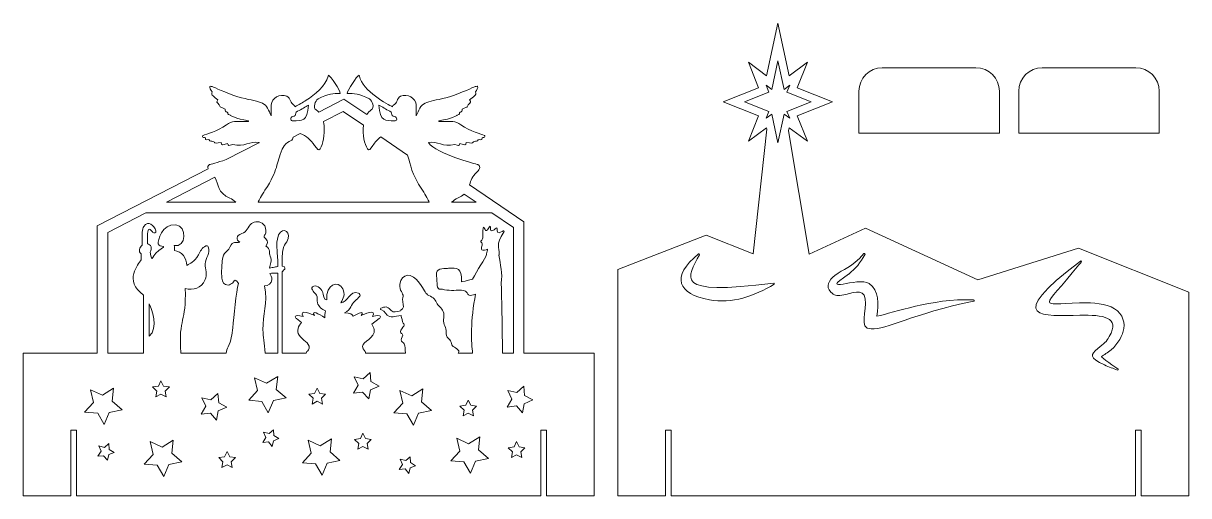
# Model space of a CAD drawing. Header units: inches. Extents: x 0 to 622, y -776 to -524.
import ezdxf

# ---------------------------------------------------------------- set-up
doc = ezdxf.new("R2010")
doc.units = ezdxf.units.IN
doc.header["$MEASUREMENT"] = 0
doc.layers.add('_U+0421_U+043B_U+043E_U+0439 1', color=7, linetype='Continuous')

# ---------------------------------------------------------------- blocks, each defined once
blk = doc.blocks.new('block 3')
at = {"layer": '_U+0421_U+043B_U+043E_U+0439 1', "color": 1, "lineweight": 5, "true_color": 0xff0000}
blk.add_open_spline([(521.19, -560.02), (521.19, -560.02), (521.19, -582.51), (521.19, -582.51), (521.19, -582.51), (446.19, -582.51), (446.19, -582.51), (446.19, -582.51), (446.19, -560.02), (446.19, -560.02), (446.19, -553.11), (451.79, -547.51), (458.7, -547.51), (458.7, -547.51), (508.69, -547.51), (508.69, -547.51), (515.59, -547.51), (521.19, -553.11), (521.19, -560.02)], degree=3, knots=[0, 0, 0, 0, 1, 1, 1, 2, 2, 2, 3, 3, 3, 4, 4, 4, 5, 5, 5, 6, 6, 6, 6], dxfattribs=at)
blk = doc.blocks.new('block 2')
at = {"layer": '_U+0421_U+043B_U+043E_U+0439 1'}
blk.add_blockref('block 3', (0, 0), dxfattribs=at)
blk = doc.blocks.new('block 5')
at = {"layer": '_U+0421_U+043B_U+043E_U+0439 1', "color": 1, "lineweight": 5, "true_color": 0xff0000}
blk.add_open_spline([(606.57, -560.02), (606.57, -560.02), (606.57, -582.51), (606.57, -582.51), (606.57, -582.51), (531.57, -582.51), (531.57, -582.51), (531.57, -582.51), (531.57, -560.02), (531.57, -560.02), (531.57, -553.11), (537.17, -547.51), (544.07, -547.51), (544.07, -547.51), (594.06, -547.51), (594.06, -547.51), (600.97, -547.51), (606.57, -553.11), (606.57, -560.02)], degree=3, knots=[0, 0, 0, 0, 1, 1, 1, 2, 2, 2, 3, 3, 3, 4, 4, 4, 5, 5, 5, 6, 6, 6, 6], dxfattribs=at)
blk = doc.blocks.new('block 4')
at = {"layer": '_U+0421_U+043B_U+043E_U+0439 1'}
blk.add_blockref('block 5', (0, 0), dxfattribs=at)
blk = doc.blocks.new('block 7')
at = {"layer": '_U+0421_U+043B_U+043E_U+0439 1', "color": 1, "lineweight": 5, "true_color": 0xff0000}
blk.add_lwpolyline([(402.96, -587.61), (399.68, -572.33), (396.7, -574.53), (398.15, -570.92), (385.18, -565.72), (398.15, -560.52), (396.68, -556.84), (399.67, -559.05), (402.96, -543.8), (406.27, -559.05), (409.27, -556.84), (407.79, -560.52), (420.76, -565.72), (407.79, -570.92), (409.25, -574.53), (406.27, -572.34), (402.96, -587.61)], dxfattribs=at)
for points, knots in [([(563.47, -643.82), (563.47, -643.82), (509.76, -660.8), (509.76, -660.8), (509.76, -660.8), (449.64, -633.26), (449.64, -633.26), (449.64, -633.26), (419.69, -647.13), (419.69, -647.13), (419.69, -647.13), (408.69, -581.15), (408.69, -581.15), (408.69, -581.15), (409.02, -579.63), (409.02, -579.63), (409.02, -579.63), (418.75, -586.81), (418.75, -586.81), (418.75, -586.81), (413.3, -573.27), (413.3, -573.27), (413.3, -573.27), (432.14, -565.72), (432.14, -565.72), (432.14, -565.72), (413.3, -558.16), (413.3, -558.16), (413.3, -558.16), (418.72, -544.59), (418.72, -544.59), (418.72, -544.59), (409.02, -551.76), (409.02, -551.76), (409.02, -551.76), (402.95, -523.78), (402.95, -523.78), (402.95, -523.78), (396.92, -551.75), (396.92, -551.75), (396.92, -551.75), (387.22, -544.59), (387.22, -544.59), (387.22, -544.59), (392.65, -558.16), (392.65, -558.16), (392.65, -558.16), (373.8, -565.72), (373.8, -565.72), (373.8, -565.72), (392.64, -573.27), (392.64, -573.27), (392.64, -573.27), (387.2, -586.81), (387.2, -586.81), (387.2, -586.81), (396.92, -579.63), (396.92, -579.63), (396.92, -579.63), (397.06, -580.28), (397.06, -580.28), (397.06, -580.28), (389.72, -646.93), (389.72, -646.93), (389.72, -646.93), (364.72, -636.93), (364.72, -636.93), (364.72, -636.93), (317.5, -655.27), (317.5, -655.27), (317.5, -655.27), (317.5, -776.11), (317.5, -776.11), (318.07, -776.11), (327.57, -776.11), (342.9, -776.11), (342.9, -776.11), (342.9, -741.11), (342.9, -741.11), (342.9, -741.11), (345.9, -741.11), (345.9, -741.11), (345.9, -741.11), (345.9, -776.11), (345.9, -776.11), (404.01, -776.11), (535.8, -776.11), (593.9, -776.11), (593.9, -776.11), (593.9, -741.11), (593.9, -741.11), (593.9, -741.11), (596.9, -741.11), (596.9, -741.11), (596.9, -741.11), (596.9, -776.11), (596.9, -776.11), (612.38, -776.11), (621.92, -776.11), (622.3, -776.11), (622.3, -776.11), (622.3, -667.35), (622.3, -667.35), (622.3, -667.35), (563.47, -643.82), (563.47, -643.82)], [0, 0, 0, 0, 1, 1, 1, 2, 2, 2, 3, 3, 3, 4, 4, 4, 5, 5, 5, 6, 6, 6, 7, 7, 7, 8, 8, 8, 9, 9, 9, 10, 10, 10, 11, 11, 11, 12, 12, 12, 13, 13, 13, 14, 14, 14, 15, 15, 15, 16, 16, 16, 17, 17, 17, 18, 18, 18, 19, 19, 19, 20, 20, 20, 21, 21, 21, 22, 22, 22, 23, 23, 23, 24, 24, 24, 25, 25, 25, 26, 26, 26, 27, 27, 27, 28, 28, 28, 29, 29, 29, 30, 30, 30, 31, 31, 31, 32, 32, 32, 33, 33, 33, 34, 34, 34, 35, 35, 35, 35]), ([(400.9, -663.13), (390.43, -669.59), (378.43, -673.65), (366.37, -671.49), (349.58, -668.48), (345.46, -659.18), (360.58, -646.97), (360.85, -646.76), (361.23, -647.06), (361.07, -647.37), (354.94, -659.33), (345.57, -669.78), (400.69, -662.53), (401.03, -662.49), (401.19, -662.95), (400.9, -663.13)], [0, 0, 0, 0, 1, 1, 1, 2, 2, 2, 3, 3, 3, 4, 4, 4, 5, 5, 5, 5]), ([(507.52, -672.14), (474.76, -679.04), (460.74, -687.4), (452.73, -687.06), (445.7, -686.78), (450.79, -677.49), (449.63, -670.89), (448.52, -664.81), (442.48, -668.08), (437.11, -669.04), (434.14, -669.57), (432.98, -669.03), (431.27, -667.37), (428.28, -664.27), (430.05, -661.12), (433.42, -658.43), (437.99, -654.83), (442.1, -654.68), (448.91, -646.81), (449.17, -646.51), (449.64, -646.84), (449.46, -647.18), (447.14, -651.62), (444.19, -655.06), (440.95, -657.6), (440.94, -657.62), (440.65, -657.79), (440.64, -657.8), (423.9, -669.14), (445.9, -658.85), (451.67, -662.73), (457.22, -666.49), (456.64, -673.81), (455.81, -680.16), (465.24, -678.45), (484.22, -670.75), (507.4, -671.48), (507.4, -671.48), (507.47, -671.49), (507.47, -671.49), (507.65, -671.49), (507.8, -671.65), (507.79, -671.83), (507.78, -671.99), (507.67, -672.11), (507.52, -672.14)], [0, 0, 0, 0, 1, 1, 1, 2, 2, 2, 3, 3, 3, 4, 4, 4, 5, 5, 5, 6, 6, 6, 7, 7, 7, 8, 8, 8, 9, 9, 9, 10, 10, 10, 11, 11, 11, 12, 12, 12, 13, 13, 13, 14, 14, 14, 15, 15, 15, 15]), ([(587.63, -686.87), (587.11, -690.32), (584.65, -695.09), (580.94, -698.15), (579.04, -699.71), (577.03, -700.85), (575.72, -701.72), (575.22, -702.05), (583.8, -707.93), (584.61, -708.45), (584.92, -708.67), (584.68, -709.18), (584.31, -709.05), (582.03, -708.22), (579.63, -707.3), (577.43, -706.28), (568.83, -702.25), (569.71, -700.89), (573.75, -697.56), (577.16, -694.75), (578.29, -693.98), (579.92, -691.12), (585.85, -680.57), (576.72, -679.49), (564.12, -679.76), (545.09, -680.06), (522.37, -682.57), (564.48, -650.79), (564.63, -650.68), (564.84, -650.72), (564.95, -650.86), (565.04, -650.98), (565.03, -651.15), (564.95, -651.26), (564.95, -651.26), (564.89, -651.33), (564.89, -651.33), (564.18, -652.24), (564.45, -651.91), (563.71, -652.8), (543.41, -677.76), (541.79, -673.62), (564, -673.06), (568.42, -673.03), (575.75, -672.98), (580.86, -675.29), (586.19, -677.71), (588.36, -682.07), (587.63, -686.87)], [0, 0, 0, 0, 1, 1, 1, 2, 2, 2, 3, 3, 3, 4, 4, 4, 5, 5, 5, 6, 6, 6, 7, 7, 7, 8, 8, 8, 9, 9, 9, 10, 10, 10, 11, 11, 11, 12, 12, 12, 13, 13, 13, 14, 14, 14, 15, 15, 15, 16, 16, 16, 16])]:
    blk.add_open_spline(points, degree=3, knots=knots, dxfattribs=at)
blk = doc.blocks.new('block 6')
at = {"layer": '_U+0421_U+043B_U+043E_U+0439 1'}
blk.add_blockref('block 7', (0, 0), dxfattribs=at)
blk = doc.blocks.new('block 9')
at = {"layer": '_U+0421_U+043B_U+043E_U+0439 1', "color": 1, "lineweight": 5, "true_color": 0xff0000}
for points in [[(76.28, -723.26), (73.52, -721.81), (70.76, -723.26), (71.29, -720.19), (69.06, -718.01), (72.14, -717.56), (73.52, -714.77), (74.9, -717.56), (77.98, -718.01), (75.75, -720.19), (76.28, -723.26)], [(133.56, -725.34), (130.84, -731.79), (127.37, -725.71), (120.39, -725.12), (125.11, -719.94), (123.51, -713.13), (129.89, -716.01), (135.88, -712.38), (135.11, -719.34), (140.41, -723.92), (133.56, -725.34)], [(185.43, -719.58), (184.48, -724.45), (181.18, -720.74), (176.25, -721.35), (178.77, -717.07), (176.66, -712.57), (181.51, -713.63), (185.14, -710.24), (185.63, -715.18), (189.98, -717.58), (185.43, -719.58)], [(45.9, -731.69), (43.18, -738.14), (39.71, -732.06), (32.74, -731.47), (37.45, -726.29), (35.85, -719.48), (42.23, -722.36), (48.22, -718.73), (47.46, -725.69), (52.75, -730.27), (45.9, -731.69)], [(103.18, -735.74), (99.88, -732.03), (94.95, -732.64), (97.46, -728.36), (95.35, -723.86), (100.21, -724.92), (103.84, -721.53), (104.32, -726.47), (108.67, -728.87), (104.12, -730.86), (103.18, -735.74)], [(159.7, -727.14), (156.94, -725.69), (154.19, -727.14), (154.71, -724.07), (152.48, -721.89), (155.56, -721.44), (156.94, -718.65), (158.32, -721.44), (161.4, -721.89), (159.17, -724.07), (159.7, -727.14)], [(211.05, -732.04), (208.34, -738.49), (204.87, -732.41), (197.89, -731.82), (202.6, -726.65), (201.01, -719.83), (207.39, -722.71), (213.38, -719.09), (212.61, -726.04), (217.91, -730.62), (211.05, -732.04)], [(267.51, -726.98), (266.57, -731.86), (263.27, -728.15), (258.34, -728.76), (260.85, -724.47), (258.74, -719.97), (263.6, -721.04), (267.23, -717.65), (267.71, -722.59), (272.06, -724.99), (267.51, -726.98)], [(240.37, -733.49), (237.62, -732.04), (234.86, -733.49), (235.38, -730.42), (233.15, -728.24), (236.24, -727.79), (237.62, -725), (238.99, -727.79), (242.08, -728.24), (239.85, -730.42), (240.37, -733.49)], [(77.73, -759.44), (75.02, -765.89), (71.55, -759.81), (64.57, -759.22), (69.28, -754.04), (67.69, -747.23), (74.07, -750.11), (80.06, -746.48), (79.29, -753.44), (84.59, -758.02), (77.73, -759.44)], [(133.61, -746.74), (132.89, -749.77), (130.92, -747.36), (127.82, -747.61), (129.51, -744.99), (128.31, -742.12), (131.32, -742.91), (133.68, -740.89), (133.86, -744), (136.52, -745.62), (133.61, -746.74)], [(162.21, -758.73), (159.5, -765.19), (156.03, -759.11), (149.05, -758.52), (153.76, -753.34), (152.17, -746.52), (158.55, -749.4), (164.54, -745.78), (163.77, -752.74), (169.07, -757.31), (162.21, -758.73)], [(184.11, -751.25), (181.35, -749.8), (178.59, -751.25), (179.12, -748.18), (176.89, -746.01), (179.97, -745.56), (181.35, -742.77), (182.73, -745.56), (185.81, -746.01), (183.58, -748.18), (184.11, -751.25)], [(241.47, -757.68), (238.76, -764.13), (235.29, -758.05), (228.31, -757.46), (233.02, -752.28), (231.43, -745.46), (237.81, -748.34), (243.8, -744.72), (243.03, -751.68), (248.33, -756.25), (241.47, -757.68)], [(45.6, -754.15), (44.88, -757.18), (42.91, -754.77), (39.81, -755.02), (41.5, -752.4), (40.3, -749.53), (43.31, -750.32), (45.67, -748.29), (45.85, -751.4), (48.51, -753.03), (45.6, -754.15)], [(111.6, -761.01), (108.85, -759.56), (106.09, -761.01), (106.61, -757.94), (104.38, -755.76), (107.47, -755.31), (108.85, -752.52), (110.22, -755.31), (113.31, -755.76), (111.08, -757.94), (111.6, -761.01)], [(266.17, -755.72), (263.42, -754.27), (260.66, -755.72), (261.18, -752.65), (258.95, -750.47), (262.04, -750.02), (263.42, -747.23), (264.79, -750.02), (267.88, -750.47), (265.65, -752.65), (266.17, -755.72)], [(206.52, -761.21), (205.8, -764.24), (203.83, -761.82), (200.73, -762.07), (202.42, -759.46), (201.22, -756.58), (204.23, -757.38), (206.59, -755.35), (206.77, -758.46), (209.43, -760.08), (206.52, -761.21)]]:
    blk.add_lwpolyline(points, dxfattribs=at)
for points, knots in [([(267.35, -699.91), (267.35, -699.91), (267.35, -629.91), (267.35, -629.91), (267.35, -629.91), (238.27, -610.06), (238.27, -610.06), (238.97, -607.82), (239.54, -605.5), (242.14, -603.35), (242.97, -602.66), (244.9, -600.15), (242.71, -599.28), (241.86, -598.94), (220.9, -593.69), (216.29, -587.5), (221.29, -586.34), (223.97, -590.3), (230.34, -588.47), (232.56, -589.29), (232.71, -589.27), (233.16, -587.94), (236.13, -588.85), (236.15, -589.02), (236.56, -587.46), (241.9, -588.19), (238.89, -587.26), (241.01, -586.84), (241.69, -586.71), (242.49, -586.96), (242.94, -586.11), (243.38, -585.27), (245.42, -587), (244.99, -584.93), (245.48, -584.84), (246.45, -584.79), (246.53, -584.29), (246.55, -584.11), (246.39, -583.8), (246.22, -583.71), (244.45, -582.74), (238.82, -581.88), (233.62, -577.97), (230.68, -575.77), (229.05, -576.19), (221.93, -576.19), (221.92, -576.09), (221.91, -576), (221.9, -575.9), (229.1, -574.67), (231.65, -572.86), (231.65, -572.86), (233.64, -572.62), (232.5, -571.62), (233.34, -571.29), (234.09, -571), (234.6, -570.59), (234.39, -569.66), (234.32, -569.36), (236.49, -568.74), (236.77, -568.56), (237.15, -568.32), (237.36, -567.8), (237.63, -567.39), (238.77, -565.65), (239.32, -565.92), (238.24, -564.59), (240.21, -563.16), (242.31, -562.04), (241.41, -560.47), (242.05, -559.4), (243.06, -558.17), (242.5, -557.55), (242.07, -557.08), (240.45, -557.98), (234.59, -560.47), (220.97, -566.28), (214.36, -563.96), (211.77, -569.16), (211.12, -570.46), (210.5, -571.78), (209.82, -573.17), (209.71, -571.37), (209.9, -569.61), (209.78, -567.39), (209.58, -563.69), (205.17, -561.25), (201.49, -562.77), (199.3, -563.67), (199.79, -566.59), (197.68, -567.45), (197.44, -567.55), (197.31, -567.91), (197.17, -568.31), (194.82, -567.26), (181.17, -560.03), (179.49, -551.96), (179.46, -551.82), (179.37, -551.69), (179.31, -551.56), (178.09, -551.91), (173.03, -559.53), (172.92, -561.27), (176.65, -561.45), (179.41, -561.05), (184.8, -564.2), (186.42, -565.16), (187.59, -568.85), (186.01, -569.91), (184.88, -570.66), (184.02, -571.57), (183.36, -572.58), (183.36, -572.58), (171.2, -564.27), (171.2, -564.27), (171.2, -564.27), (157.73, -571.19), (157.73, -571.19), (157.28, -570.73), (156.77, -570.3), (156.18, -569.91), (154.61, -568.85), (155.77, -565.16), (157.4, -564.2), (162.79, -561.05), (165.54, -561.45), (169.27, -561.27), (169.17, -559.53), (164.1, -551.91), (162.88, -551.56), (162.82, -551.69), (162.74, -551.82), (162.71, -551.96), (161.62, -557.17), (155.53, -562.05), (151, -564.89), (149.2, -566.02), (147.14, -567.37), (145.02, -568.31), (144.89, -567.91), (144.76, -567.55), (144.52, -567.45), (142.4, -566.59), (142.89, -563.67), (140.7, -562.77), (137.02, -561.25), (132.61, -563.69), (132.41, -567.39), (132.29, -569.61), (132.48, -571.37), (132.37, -573.17), (131.7, -571.78), (131.07, -570.46), (130.42, -569.16), (127.84, -563.96), (121.22, -566.28), (107.6, -560.47), (101.75, -557.98), (100.13, -557.08), (99.69, -557.55), (99.13, -558.17), (100.15, -559.4), (100.79, -560.47), (99.89, -562.04), (101.98, -563.16), (103.95, -564.59), (102.87, -565.92), (103.43, -565.65), (104.57, -567.39), (104.84, -567.8), (105.04, -568.32), (105.42, -568.56), (105.71, -568.74), (107.87, -569.36), (107.81, -569.66), (107.59, -570.59), (108.1, -571), (108.86, -571.29), (109.69, -571.62), (108.55, -572.62), (110.55, -572.86), (110.55, -572.86), (113.09, -574.67), (120.29, -575.9), (120.28, -576), (120.27, -576.09), (120.26, -576.19), (113.14, -576.19), (111.52, -575.77), (108.58, -577.97), (103.38, -581.88), (97.74, -582.74), (95.97, -583.71), (95.8, -583.8), (95.64, -584.11), (95.67, -584.29), (95.74, -584.79), (96.71, -584.84), (97.2, -584.93), (96.78, -587), (98.81, -585.27), (99.26, -586.11), (99.71, -586.96), (100.5, -586.71), (101.19, -586.84), (103.3, -587.26), (100.29, -588.19), (105.63, -587.46), (106.05, -589.02), (106.06, -588.85), (109.04, -587.94), (109.48, -589.27), (109.63, -589.29), (111.86, -588.47), (118.23, -590.3), (120.9, -586.34), (125.9, -587.5), (125.88, -587.53), (125.85, -587.57), (125.82, -587.6), (125.82, -587.6), (108.3, -596.61), (108.3, -596.61), (103.64, -598.16), (99.84, -599.14), (99.49, -599.28), (98.32, -599.74), (98.32, -600.67), (98.7, -601.55), (98.7, -601.55), (39.44, -632.02), (39.44, -632.02), (39.44, -632.02), (39.44, -699.91), (39.44, -699.91), (39.44, -699.91), (0, -699.91), (0, -699.91), (0, -699.91), (0, -776.11), (0, -776.11), (2.11, -776.11), (11.36, -776.11), (25.4, -776.11), (25.4, -776.11), (25.4, -741.11), (25.4, -741.11), (25.4, -741.11), (28.4, -741.11), (28.4, -741.11), (28.4, -741.11), (28.4, -776.11), (28.4, -776.11), (86.64, -776.11), (217.65, -776.11), (276.4, -776.11), (276.4, -776.11), (276.4, -741.11), (276.4, -741.11), (276.4, -741.11), (279.4, -741.11), (279.4, -741.11), (279.4, -741.11), (279.4, -776.11), (279.4, -776.11), (292.68, -776.11), (301.79, -776.11), (304.8, -776.11), (304.8, -776.11), (304.8, -699.91), (304.8, -699.91), (304.8, -699.91), (267.35, -699.91), (267.35, -699.91)], [0, 0, 0, 0, 1, 1, 1, 2, 2, 2, 3, 3, 3, 4, 4, 4, 5, 5, 5, 6, 6, 6, 7, 7, 7, 8, 8, 8, 9, 9, 9, 10, 10, 10, 11, 11, 11, 12, 12, 12, 13, 13, 13, 14, 14, 14, 15, 15, 15, 16, 16, 16, 17, 17, 17, 18, 18, 18, 19, 19, 19, 20, 20, 20, 21, 21, 21, 22, 22, 22, 23, 23, 23, 24, 24, 24, 25, 25, 25, 26, 26, 26, 27, 27, 27, 28, 28, 28, 29, 29, 29, 30, 30, 30, 31, 31, 31, 32, 32, 32, 33, 33, 33, 34, 34, 34, 35, 35, 35, 36, 36, 36, 37, 37, 37, 38, 38, 38, 39, 39, 39, 40, 40, 40, 41, 41, 41, 42, 42, 42, 43, 43, 43, 44, 44, 44, 45, 45, 45, 46, 46, 46, 47, 47, 47, 48, 48, 48, 49, 49, 49, 50, 50, 50, 51, 51, 51, 52, 52, 52, 53, 53, 53, 54, 54, 54, 55, 55, 55, 56, 56, 56, 57, 57, 57, 58, 58, 58, 59, 59, 59, 60, 60, 60, 61, 61, 61, 62, 62, 62, 63, 63, 63, 64, 64, 64, 65, 65, 65, 66, 66, 66, 67, 67, 67, 68, 68, 68, 69, 69, 69, 70, 70, 70, 71, 71, 71, 72, 72, 72, 73, 73, 73, 74, 74, 74, 75, 75, 75, 76, 76, 76, 77, 77, 77, 78, 78, 78, 79, 79, 79, 80, 80, 80, 81, 81, 81, 82, 82, 82, 83, 83, 83, 84, 84, 84, 85, 85, 85, 86, 86, 86, 87, 87, 87, 88, 88, 88, 89, 89, 89, 90, 90, 90, 91, 91, 91, 91]), ([(129.06, -612.94), (136.32, -601.66), (134.87, -598.95), (138.3, -591.02), (140.71, -585.45), (143.61, -588.01), (144.11, -584.54), (144.11, -584.54), (147.83, -582.63), (147.83, -582.63), (151.06, -583.7), (153.44, -586.09), (155.55, -588.99), (156.97, -590.94), (157.53, -592.34), (158.47, -590.75), (159.95, -588.25), (161.11, -583.54), (160.59, -578.19), (160.52, -577.52), (160.42, -576.86), (160.29, -576.23), (160.29, -576.23), (170.79, -570.83), (170.79, -570.83), (170.79, -570.83), (181.6, -578.21), (181.6, -578.21), (181.09, -583.55), (182.25, -588.25), (183.73, -590.75), (184.66, -592.34), (185.22, -590.94), (186.64, -588.99), (187.9, -587.26), (189.26, -585.71), (190.84, -584.51), (190.84, -584.51), (205.15, -594.29), (205.15, -594.29), (207.08, -599.96), (206.97, -603.36), (213.14, -612.94), (215.14, -616.04), (216.18, -618), (216.79, -619.36), (216.79, -619.36), (125.4, -619.36), (125.4, -619.36), (126.02, -618), (127.06, -616.04), (129.06, -612.94)], [0, 0, 0, 0, 1, 1, 1, 2, 2, 2, 3, 3, 3, 4, 4, 4, 5, 5, 5, 6, 6, 6, 7, 7, 7, 8, 8, 8, 9, 9, 9, 10, 10, 10, 11, 11, 11, 12, 12, 12, 13, 13, 13, 14, 14, 14, 15, 15, 15, 16, 16, 16, 17, 17, 17, 17]), ([(143.87, -573.64), (145.11, -573.53), (145.44, -572.83), (145.59, -571.78), (145.63, -571.44), (145.81, -571.19), (146.39, -570.8), (148.75, -569.71), (150.53, -568.46), (152.33, -567.44), (151.81, -576.42), (148.68, -575.79), (144.06, -575.8), (143.55, -575.8), (142.84, -575.85), (142.81, -575.05), (142.78, -574.34), (143.21, -573.69), (143.87, -573.64)], [0, 0, 0, 0, 1, 1, 1, 2, 2, 2, 3, 3, 3, 4, 4, 4, 5, 5, 5, 6, 6, 6, 6]), ([(195.8, -570.8), (196.39, -571.19), (196.56, -571.44), (196.61, -571.78), (196.75, -572.83), (197.08, -573.53), (198.32, -573.64), (198.99, -573.69), (199.41, -574.34), (199.39, -575.05), (199.35, -575.85), (198.64, -575.8), (198.13, -575.8), (193.51, -575.79), (190.39, -576.42), (189.87, -567.44), (191.67, -568.46), (193.44, -569.71), (195.8, -570.8)], [0, 0, 0, 0, 1, 1, 1, 2, 2, 2, 3, 3, 3, 4, 4, 4, 5, 5, 5, 6, 6, 6, 6]), ([(102.35, -606.02), (104.67, -609.99), (103.36, -614.18), (110.32, -617.22), (111.38, -617.68), (112.46, -618.45), (113.55, -619.36), (113.55, -619.36), (76.4, -619.36), (76.4, -619.36), (76.4, -619.36), (102.35, -606.02), (102.35, -606.02)], [0, 0, 0, 0, 1, 1, 1, 2, 2, 2, 3, 3, 3, 4, 4, 4, 4]), ([(231.87, -617.22), (233.46, -616.53), (234.61, -615.78), (235.47, -614.99), (235.47, -614.99), (241.88, -619.36), (241.88, -619.36), (241.88, -619.36), (228.65, -619.36), (228.65, -619.36), (229.74, -618.45), (230.82, -617.68), (231.87, -617.22)], [0, 0, 0, 0, 1, 1, 1, 2, 2, 2, 3, 3, 3, 4, 4, 4, 4]), ([(255.21, -662.52), (255.97, -657.6), (254.72, -652.48), (253.93, -647.6), (254.01, -647.55), (254.07, -647.47), (254.08, -647.35), (254.39, -642.92), (251.8, -642.94), (256.72, -635.03), (256.9, -634.75), (256.55, -634.45), (256.27, -634.59), (255.57, -634.95), (254.15, -635.95), (253.46, -635.57), (252.88, -635.24), (253.05, -634.02), (253.02, -633.36), (253.01, -633.09), (252.66, -632.91), (252.46, -633.13), (251.99, -633.65), (250.92, -634.72), (250.14, -634.67), (249.19, -634.62), (249.51, -633.26), (249.51, -632.49), (249.51, -632.1), (249.01, -632.08), (248.88, -632.41), (248.62, -633.02), (248.08, -634.39), (247.26, -634.4), (246.85, -634.64), (246.63, -634.49), (246.61, -633.93), (246.44, -633.55), (246.27, -633.17), (246.1, -632.79), (245.96, -632.48), (245.51, -632.66), (245.49, -632.95), (245.35, -638.78), (245.6, -639.13), (244.43, -639.94), (244.28, -640.05), (244.2, -640.3), (244.37, -640.45), (245.9, -641.78), (244.01, -644.01), (244.86, -644.79), (245.43, -645.32), (247.09, -644.69), (247.82, -644.49), (247.85, -644.64), (247.88, -644.8), (247.91, -644.95), (247.74, -645.33), (247.05, -647.05), (247.33, -647.36), (246.7, -649.26), (242.21, -655.8), (239.92, -660.38), (237.05, -661.25), (233.96, -661.83), (233.96, -661.83), (234.17, -654.08), (231.73, -654.45), (227.11, -654.66), (225.94, -654.71), (220.85, -654.47), (220.69, -657.04), (220.51, -657.89), (220.69, -658.87), (220.76, -659.69), (221.13, -664.42), (220.67, -666.31), (223.78, -665.77), (226.41, -666.79), (231.23, -666.37), (232.77, -666.35), (234.67, -666.32), (235.72, -666.21), (236.95, -667.69), (237.36, -668.19), (237.43, -668.71), (238.09, -668.99), (238.99, -669.37), (239.88, -668.94), (241.54, -668.44), (238.64, -681.93), (239.24, -695.08), (239.92, -699.91), (239.92, -699.91), (232.29, -699.91), (232.29, -699.91), (233.67, -698.19), (229.94, -696.89), (229.18, -696.05), (228.53, -695.33), (228.74, -694.22), (228.2, -693.4), (227.68, -692.64), (226.89, -692.11), (226.36, -691.36), (225.61, -690.33), (225.8, -689.02), (225.73, -687.82), (225.67, -686.67), (225.26, -685.71), (224.81, -684.67), (223.67, -682.07), (225.25, -680.02), (224.2, -677.66), (223.37, -675.82), (221.54, -674.68), (220.58, -672.92), (220.1, -672.02), (219.67, -671.1), (218.86, -670.46), (217.95, -669.74), (216.78, -669.46), (215.88, -668.74), (214.62, -667.72), (213.98, -666.1), (211.63, -662.66), (207.41, -656.51), (201.88, -657.25), (201.12, -663.17), (200.65, -666.85), (202.99, -667.9), (202.85, -669.56), (202.8, -670.09), (202.55, -670.59), (202.5, -671.12), (202.31, -672.97), (203.7, -674.98), (202.55, -676.24), (202.19, -676.63), (201.67, -676.73), (201.44, -677.31), (199.29, -677.88), (197.68, -678.5), (196.43, -677.27), (195.72, -676.59), (195.18, -675.7), (194.2, -675.36), (193.3, -675.04), (189.04, -676.09), (191.3, -676.87), (193.12, -677.53), (193.65, -679.87), (195.54, -680.47), (196.75, -680.86), (197.7, -680.5), (201.7, -679.8), (201.87, -680.52), (202.05, -681.25), (202.22, -681.97), (202.35, -682.55), (202.49, -683.12), (202.72, -683.67), (202.89, -684.08), (203.38, -684.56), (203.43, -684.98), (203.5, -685.61), (202.01, -686.62), (201.61, -687.75), (201.14, -689.03), (202, -689.33), (202.32, -689.64), (203.14, -690.44), (201.74, -691.9), (201.8, -692.89), (201.87, -693.98), (202.99, -694.19), (203.44, -695.04), (204.12, -696.3), (203.61, -697.65), (204.09, -699.91), (204.09, -699.91), (182.71, -699.91), (182.71, -699.91), (182.79, -699.61), (182.74, -699.31), (182.49, -699.06), (178.52, -695.02), (184.41, -693.72), (186.64, -690.43), (187.92, -688.56), (187.44, -686.26), (186.05, -684.41), (186.05, -684.41), (190.04, -681.51), (190.04, -681.51), (190.83, -680.94), (191.88, -678.97), (186.38, -680.4), (189.36, -675.91), (181.27, -679.47), (180.48, -679.77), (182.08, -677.18), (179.14, -678.48), (176.17, -680.25), (175.6, -679.21), (174.74, -678.59), (171.59, -678.51), (175.25, -676.57), (174.78, -673.97), (176.95, -672.14), (177.94, -671.31), (178.85, -670.63), (179.63, -669.58), (180.12, -668.92), (179.56, -668.09), (178.93, -667.86), (174.3, -666.15), (173.19, -673.01), (169.55, -673.05), (170.91, -670.7), (172.02, -668.38), (170.63, -665.58), (168.29, -660.82), (161.27, -663.23), (162.11, -671.46), (162.11, -671.46), (162.05, -671.46), (162.05, -671.46), (160.36, -671.74), (160.23, -668.48), (159.89, -667.49), (158.98, -664.92), (155.96, -663.1), (154.45, -664.53), (153.16, -665.75), (155.81, -667.91), (156.51, -668.93), (157.32, -670.12), (156.49, -671.77), (157.03, -673.15), (157.72, -674.89), (159.5, -676.78), (161.44, -677.38), (161.05, -678.69), (160.91, -679.95), (161.08, -681.09), (157.77, -678.97), (153.56, -676.77), (155.41, -679.77), (154.63, -679.47), (146.53, -675.91), (149.51, -680.4), (144.01, -678.97), (145.06, -680.94), (145.85, -681.51), (145.85, -681.51), (148.64, -683.54), (148.64, -683.54), (146.79, -685.31), (145.79, -688.1), (147.28, -690.43), (148.9, -692.95), (152.95, -694.43), (152.65, -697.24), (152.57, -697.99), (152.08, -698.6), (151.47, -699.05), (151.2, -699.25), (151.06, -699.58), (151.03, -699.91), (151.03, -699.91), (138.19, -699.91), (138.19, -699.91), (138.19, -699.91), (138.19, -656.55), (138.19, -656.55), (138.5, -656.35), (138.78, -656.08), (139, -655.72), (140.04, -655.27), (140.17, -653.46), (138.19, -653.49), (138.19, -639.58), (139.43, -644.4), (141.35, -638.74), (142.87, -634.26), (136.87, -631.75), (135.69, -639.02), (134.84, -644.24), (135.89, -644.52), (135.89, -653.76), (135.09, -653.88), (134.28, -654.02), (133.48, -654.13), (133.32, -654.11), (132.52, -654.31), (131.43, -654.54), (131.82, -652.37), (133.1, -650.71), (131.84, -648.14), (131.08, -646.61), (132.23, -644.23), (129.53, -642.88), (132.06, -639.17), (128.24, -639.03), (128.68, -637.47), (128.86, -636.86), (129.28, -636.36), (129.44, -635.73), (129.86, -634.11), (129.38, -632.23), (128.15, -631.04), (126.47, -629.4), (123.62, -629.32), (121.82, -630.8), (119.73, -632.51), (119.67, -635.2), (116.67, -636.12), (113.31, -637.15), (113.54, -639.34), (115.67, -640.75), (113.65, -641.24), (111.91, -639.67), (110.3, -643.3), (108.7, -646.89), (107.08, -645.11), (106.16, -650.6), (106.14, -650.74), (106.17, -650.87), (106.23, -650.97), (105.95, -653.51), (105.84, -656.07), (105.93, -658.63), (106, -660.37), (106.19, -662.6), (108.05, -663.36), (109.88, -664.11), (111.76, -662.87), (112.62, -661.27), (113.15, -660.29), (114.82, -662.55), (114.99, -662.72), (113.52, -666.92), (112.45, -680.76), (111.85, -686.47), (111.49, -689.92), (110.91, -693.41), (109.46, -696.58), (108.98, -697.62), (108.26, -698.75), (108.39, -699.91), (108.39, -699.91), (84.15, -699.91), (84.15, -699.91), (82.73, -680.2), (87.22, -684.04), (86.45, -665.5), (90.81, -666.34), (94.92, -665.55), (97.13, -660.71), (98.42, -657.88), (97.06, -655.25), (97.18, -652.34), (97.32, -649.06), (99.94, -646.59), (98.73, -643.21), (98.53, -642.66), (97.96, -642.41), (97.43, -642.69), (95.45, -643.72), (94.49, -645.44), (93.47, -647.37), (91.18, -651.72), (89.09, -651.77), (87.33, -653.13), (86.94, -651.2), (86.91, -649.46), (85.51, -647.77), (84.26, -646.26), (82.56, -645.4), (80.66, -645.13), (80.68, -644.25), (80.68, -643.38), (80.63, -642.51), (86.88, -643.85), (87.68, -631.92), (81.36, -631.37), (73.98, -630.74), (71.68, -639.94), (72.04, -641.53), (72.36, -642.94), (73.75, -642.69), (74.91, -642.97), (74.91, -642.97), (74.84, -643.42), (74.84, -643.42), (67.28, -647.85), (69.49, -652.81), (67.66, -645.95), (69.14, -644.07), (68.07, -641.74), (66.23, -641.6), (66.34, -636.55), (66.32, -636.3), (66.42, -635.42), (66.62, -631.69), (68.95, -635.33), (69.22, -635.44), (69.71, -636.17), (71.06, -635.7), (70.79, -634.7), (69.98, -631.76), (66.76, -628.7), (64.41, -632.25), (63.42, -633.74), (63.29, -635.86), (63.53, -642.33), (61.87, -643.29), (61.33, -645.86), (62.89, -646.92), (62.83, -648.01), (62.86, -649.09), (62.93, -650.17), (61.36, -652.5), (53.54, -661.12), (64.17, -668.95), (64.17, -668.95), (64.17, -699.91), (64.17, -699.91), (64.17, -699.91), (45.08, -699.91), (45.08, -699.91), (45.08, -699.91), (45.08, -635.46), (45.08, -635.46), (45.08, -635.46), (65.42, -625), (65.42, -625), (65.42, -625), (250.15, -625), (250.15, -625), (250.15, -625), (261.71, -632.89), (261.71, -632.89), (261.71, -632.89), (261.71, -699.91), (261.71, -699.91), (261.71, -699.91), (255.88, -699.91), (255.88, -699.91), (255.8, -684.93), (255.21, -662.52), (255.21, -662.52)], [0, 0, 0, 0, 1, 1, 1, 2, 2, 2, 3, 3, 3, 4, 4, 4, 5, 5, 5, 6, 6, 6, 7, 7, 7, 8, 8, 8, 9, 9, 9, 10, 10, 10, 11, 11, 11, 12, 12, 12, 13, 13, 13, 14, 14, 14, 15, 15, 15, 16, 16, 16, 17, 17, 17, 18, 18, 18, 19, 19, 19, 20, 20, 20, 21, 21, 21, 22, 22, 22, 23, 23, 23, 24, 24, 24, 25, 25, 25, 26, 26, 26, 27, 27, 27, 28, 28, 28, 29, 29, 29, 30, 30, 30, 31, 31, 31, 32, 32, 32, 33, 33, 33, 34, 34, 34, 35, 35, 35, 36, 36, 36, 37, 37, 37, 38, 38, 38, 39, 39, 39, 40, 40, 40, 41, 41, 41, 42, 42, 42, 43, 43, 43, 44, 44, 44, 45, 45, 45, 46, 46, 46, 47, 47, 47, 48, 48, 48, 49, 49, 49, 50, 50, 50, 51, 51, 51, 52, 52, 52, 53, 53, 53, 54, 54, 54, 55, 55, 55, 56, 56, 56, 57, 57, 57, 58, 58, 58, 59, 59, 59, 60, 60, 60, 61, 61, 61, 62, 62, 62, 63, 63, 63, 64, 64, 64, 65, 65, 65, 66, 66, 66, 67, 67, 67, 68, 68, 68, 69, 69, 69, 70, 70, 70, 71, 71, 71, 72, 72, 72, 73, 73, 73, 74, 74, 74, 75, 75, 75, 76, 76, 76, 77, 77, 77, 78, 78, 78, 79, 79, 79, 80, 80, 80, 81, 81, 81, 82, 82, 82, 83, 83, 83, 84, 84, 84, 85, 85, 85, 86, 86, 86, 87, 87, 87, 88, 88, 88, 89, 89, 89, 90, 90, 90, 91, 91, 91, 92, 92, 92, 93, 93, 93, 94, 94, 94, 95, 95, 95, 96, 96, 96, 97, 97, 97, 98, 98, 98, 99, 99, 99, 100, 100, 100, 101, 101, 101, 102, 102, 102, 103, 103, 103, 104, 104, 104, 105, 105, 105, 106, 106, 106, 107, 107, 107, 108, 108, 108, 109, 109, 109, 110, 110, 110, 111, 111, 111, 112, 112, 112, 113, 113, 113, 114, 114, 114, 115, 115, 115, 116, 116, 116, 117, 117, 117, 118, 118, 118, 119, 119, 119, 120, 120, 120, 121, 121, 121, 122, 122, 122, 123, 123, 123, 124, 124, 124, 125, 125, 125, 126, 126, 126, 127, 127, 127, 128, 128, 128, 129, 129, 129, 130, 130, 130, 131, 131, 131, 132, 132, 132, 133, 133, 133, 134, 134, 134, 135, 135, 135, 136, 136, 136, 137, 137, 137, 138, 138, 138, 139, 139, 139, 140, 140, 140, 141, 141, 141, 142, 142, 142, 143, 143, 143, 144, 144, 144, 145, 145, 145, 146, 146, 146, 147, 147, 147, 148, 148, 148, 149, 149, 149, 150, 150, 150, 151, 151, 151, 151]), ([(128.83, -664.03), (130.72, -664.19), (132.6, -662.63), (132.73, -660.73), (132.82, -659.44), (132.09, -658.29), (131.73, -657.35), (131.93, -657.35), (135.77, -657.23), (135.89, -657.22), (135.89, -657.22), (135.89, -699.91), (135.89, -699.91), (135.89, -699.91), (129.08, -699.91), (129.08, -699.91), (128.71, -694.36), (128.05, -691.35), (127.97, -687.55), (127.78, -679.13), (130.78, -673.51), (128.83, -664.03)], [0, 0, 0, 0, 1, 1, 1, 2, 2, 2, 3, 3, 3, 4, 4, 4, 5, 5, 5, 6, 6, 6, 7, 7, 7, 7]), ([(67.19, -690.85), (67.16, -690.88), (67.14, -690.92), (67.12, -690.96), (67.12, -690.96), (67.12, -673.56), (67.12, -673.56), (68.62, -675.79), (72.43, -686.89), (67.19, -690.85)], [0, 0, 0, 0, 1, 1, 1, 2, 2, 2, 3, 3, 3, 3])]:
    blk.add_open_spline(points, degree=3, knots=knots, dxfattribs=at)
blk = doc.blocks.new('block 8')
at = {"layer": '_U+0421_U+043B_U+043E_U+0439 1'}
blk.add_blockref('block 9', (0, 0), dxfattribs=at)

msp = doc.modelspace()

# ---------------------------------------------------------------- block references
at = {"layer": '_U+0421_U+043B_U+043E_U+0439 1'}
for name in ['block 6', 'block 2', 'block 4', 'block 8']:
    msp.add_blockref(name, (0, 0), dxfattribs=at)

doc.saveas('drawing.dxf')
